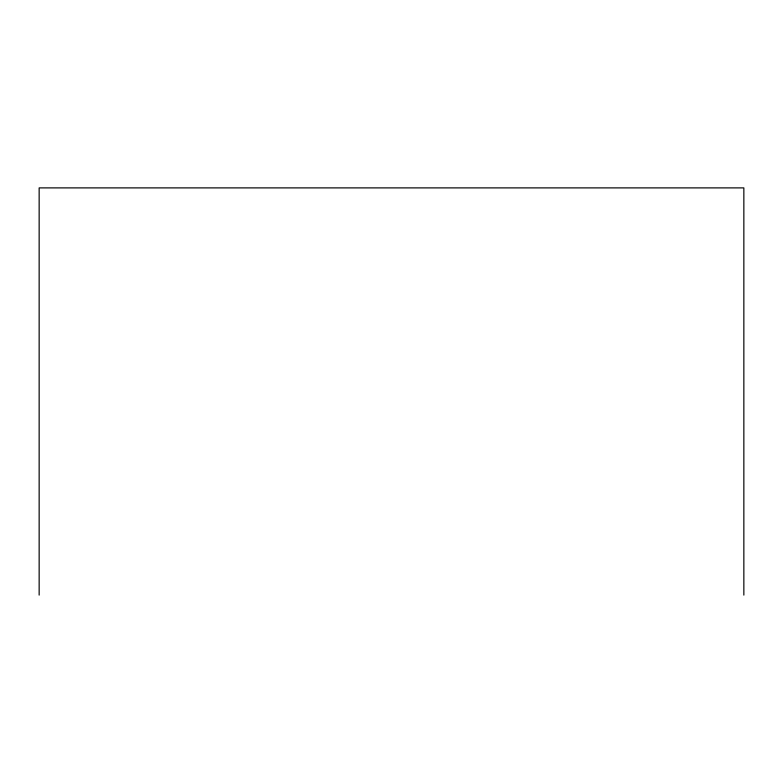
<?xml version="1.0" encoding="UTF-8"?>
<svg xmlns="http://www.w3.org/2000/svg" width="783" height="783" viewBox="0 0 783 783"><rect width="100%" height="100%" fill="white"/><g stroke="black" fill="none" stroke-linecap="round" stroke-linejoin="round"><path stroke-width="1.17" d="M743.85 595.109L743.85 187.891L39.15 187.891L39.15 595.109"/></g></svg>
